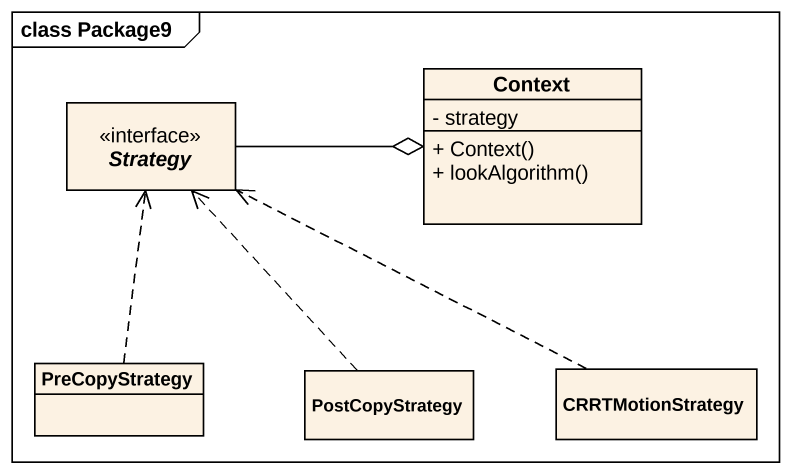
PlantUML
@startuml
mainframe class Package9
hide circle
hide empty members
skinparam classAttributeIconSize 0
interface Strategy
class Context {
  - strategy
  + Context()
  + lookAlgorithm()
}
class PreCopyStrategy
class PostCopyStrategy
class CRRTMotionStrategy
Strategy -right-o Context
PreCopyStrategy .up.> Strategy
PostCopyStrategy .up.> Strategy
CRRTMotionStrategy .left.> Strategy
@enduml
